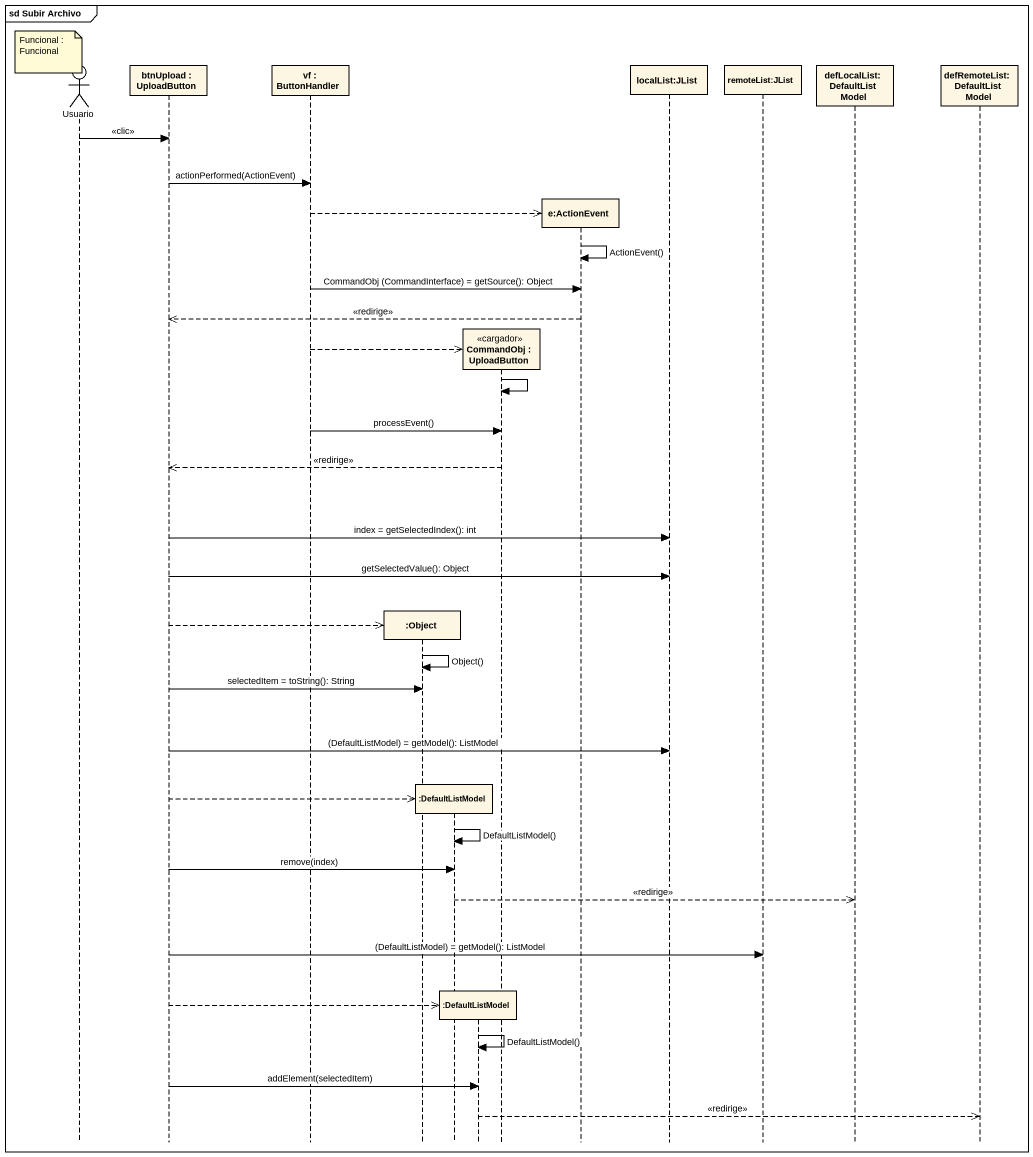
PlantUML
@startuml
mainframe sd Subir Archivo
hide footbox
actor Usuario
participant "btnUpload : UploadButton" as btnUpload
participant "vf : ButtonHandler" as vf
participant ":Object" as Object_
participant ":DefaultListModel" as DefaultListModel
participant ":DefaultListModel" as DefaultListModel_2
participant "CommandObj : UploadButton" as CommandObj <<cargador>>
participant "e:ActionEvent" as e_ActionEvent
participant "localList:JList" as localList_JList
participant "remoteList:JList" as remoteList_JList
participant "defLocalList:DefaultListModel" as defLocalList
participant "defRemoteList:DefaultListModel" as defRemoteList

note over Usuario : Funcional : Funcional
Usuario -> btnUpload : <<clic>>
btnUpload -> vf : actionPerformed(ActionEvent)
vf -->> e_ActionEvent **
e_ActionEvent -> e_ActionEvent : ActionEvent()
vf -> e_ActionEvent : CommandObj (CommandInterface) = getSource(): Object
e_ActionEvent -->> btnUpload : <<redirige>>
vf -->> CommandObj **
CommandObj -> CommandObj
vf -> CommandObj : processEvent()
CommandObj -->> btnUpload : <<redirige>>
btnUpload -> localList_JList : index = getSelectedIndex(): int
btnUpload -> localList_JList : getSelectedValue(): Object
btnUpload -->> Object_ **
Object_ -> Object_ : Object()
btnUpload -> Object_ : selectedItem = toString(): String
btnUpload -> localList_JList : (DefaultListModel) = getModel(): ListModel
btnUpload -->> DefaultListModel **
DefaultListModel -> DefaultListModel : DefaultListModel()
btnUpload -> DefaultListModel : remove(index)
DefaultListModel -->> defLocalList : <<redirige>>
btnUpload -> remoteList_JList : (DefaultListModel) = getModel(): ListModel
btnUpload -->> DefaultListModel_2 **
DefaultListModel_2 -> DefaultListModel_2 : DefaultListModel()
btnUpload -> DefaultListModel_2 : addElement(selectedItem)
DefaultListModel_2 -->> defRemoteList : <<redirige>>
@enduml
